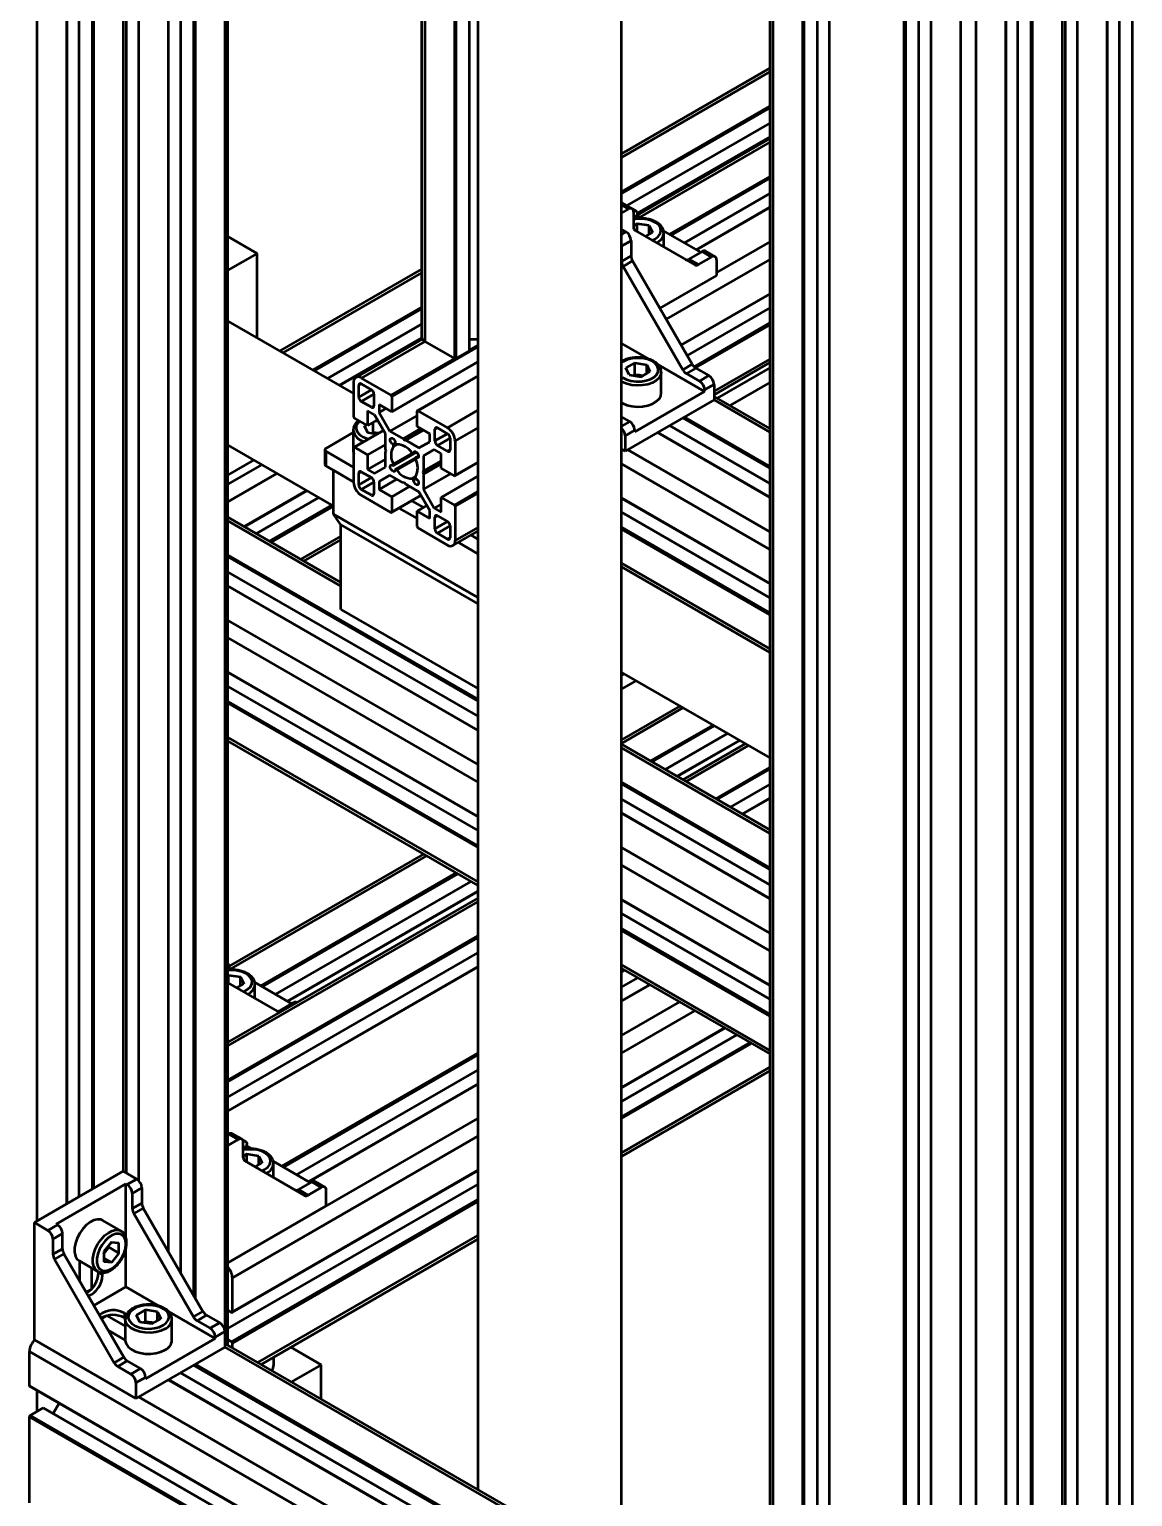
# Model space of a CAD drawing. Header units: millimetres. Extents: x 32504 to 36677, y 41990 to 42879.
# Drawn here: x 33435.9 to 33497.4, y 42383.7 to 42465.5 of the extents above; entities that cross this region are included whole.
import ezdxf

# ---------------------------------------------------------------- set-up
doc = ezdxf.new("R2010")
doc.units = ezdxf.units.MM
doc.layers.add('Net_dam', color=7, linetype='Continuous', lineweight=50)

msp = doc.modelspace()

# ---------------------------------------------------------------- linework, layer by layer
at = {"layer": 'Net_dam'}
for p, q in [((33436.3262, 42693.6538), (33436.3262, 42399.0855)), ((33441.983, 42689.5894), (33441.983, 42401.3508)), ((33441.1345, 42689.3164), (33441.1345, 42401.8613)), ((33441.3103, 42401.7598), (33441.3103, 42689.4179)), ((33443.6377, 42689.433), (33443.6377, 42397.4113)), ((33443.6552, 42397.3809), (33443.6552, 42689.4229)), ((33444.3165, 42689.0411), (33444.3165, 42396.2356)), ((33438.6596, 42687.8877), (33438.6596, 42400.4325)), ((33439.395, 42688.3122), (33439.395, 42400.8571)), ((33439.4799, 42688.3612), (33439.4799, 42400.9061)), ((33445.0519, 42688.6166), (33445.0519, 42394.9619)), ((33445.1367, 42688.5676), (33445.1367, 42394.8149)), ((33437.9808, 42687.4958), (33437.9808, 42400.0407)), ((33437.9984, 42400.0508), (33437.9984, 42687.506)), ((33446.7914, 42687.6124), (33446.7914, 42392.9288)), ((33446.9671, 42392.1647), (33446.9671, 42687.511)), ((33477.1626, 42682.8571), (33477.1626, 42358.0174)), ((33477.3384, 42357.7724), (33477.3384, 42682.7557)), ((33478.993, 42356.8172), (33478.993, 42681.8005)), ((33479.0779, 42356.8172), (33479.0779, 42681.7515)), ((33479.8133, 42357.2418), (33479.8133, 42681.327)), ((33496.6424, 42357.2418), (33496.6424, 42681.327)), ((33497.3778, 42356.8172), (33497.3778, 42681.7515)), ((33480.4745, 42680.9452), (33480.4745, 42355.9763)), ((33480.4921, 42355.9518), (33480.4921, 42680.9351)), ((33495.9636, 42355.9518), (33495.9636, 42680.9351)), ((33495.9812, 42355.9763), (33495.9812, 42680.9452)), ((33494.3089, 42354.9966), (33494.3089, 42679.9799)), ((33493.4604, 42354.5068), (33493.4604, 42679.49)), ((33493.6362, 42354.7517), (33493.6362, 42679.5915)), ((33484.6499, 42353.5516), (33484.6499, 42678.5348)), ((33484.7347, 42353.5516), (33484.7347, 42678.4859)), ((33485.4701, 42353.9761), (33485.4701, 42678.0613)), ((33490.9855, 42353.9761), (33490.9855, 42678.0613)), ((33491.7209, 42353.5516), (33491.7209, 42678.4859)), ((33491.8058, 42353.5516), (33491.8058, 42678.5348)), ((33486.1314, 42677.6796), (33486.1314, 42352.7107)), ((33486.1489, 42352.6862), (33486.1489, 42677.6695)), ((33490.3067, 42352.6862), (33490.3067, 42677.6695)), ((33490.3243, 42352.7107), (33490.3243, 42677.6796)), ((33487.8036, 42351.731), (33487.8036, 42676.7143)), ((33488.6521, 42351.731), (33488.6521, 42676.7143)), ((33460.8933, 42606.3139), (33460.8933, 42384.1253)), ((33468.8933, 42379.507), (33468.8933, 42606.3139)), ((33457.7567, 42507.1565), (33457.7567, 42448.3656)), ((33457.9324, 42506.9116), (33457.9324, 42448.1207)), ((33459.587, 42505.9564), (33459.587, 42447.1655)), ((33459.6719, 42505.9564), (33459.6719, 42447.1655)), ((33460.4073, 42505.7699), (33460.4073, 42447.59)), ((33477.1626, 42463.3523), (33468.8933, 42458.5785)), ((33477.1626, 42463.1494), (33468.8933, 42458.3757)), ((33477.1626, 42461.239), (33468.8933, 42456.4653)), ((33477.1626, 42461.1411), (33468.8933, 42456.3673)), ((33477.1626, 42460.2919), (33469.1871, 42455.6877)), ((33477.1626, 42459.5286), (33469.7727, 42455.2624)), ((33477.1626, 42459.5083), (33469.775, 42455.2435)), ((33477.1626, 42459.4249), (33469.7764, 42455.161)), ((33477.1626, 42459.2221), (33469.925, 42455.0439)), ((33477.1626, 42457.3117), (33471.5797, 42454.0887)), ((33477.1626, 42457.2137), (33471.6645, 42454.0397)), ((33468.8933, 42455.7221), (33469.2885, 42455.4939)), ((33469.4885, 42455.5137), (33468.9582, 42455.8199)), ((33477.1626, 42456.3645), (33472.4, 42453.6151)), ((33477.1626, 42455.6012), (33473.0612, 42453.2334)), ((33468.8933, 42455.2657), (33469.2885, 42455.4939)), ((33469.6936, 42455.3945), (33469.5004, 42455.506)), ((33469.5714, 42455.3306), (33469.5714, 42454.486)), ((33469.5714, 42455.0113), (33469.7764, 42455.1297)), ((33469.7764, 42455.1297), (33469.7764, 42455.2113)), ((33470.0409, 42454.977), (33469.7764, 42455.1297)), ((33477.1626, 42455.5809), (33473.0787, 42453.2233)), ((33448.5884, 42453.0237), (33446.9671, 42453.9597)), ((33468.8933, 42454.3668), (33469.1471, 42454.2203)), ((33469.1471, 42454.2203), (33468.8933, 42454.0738)), ((33469.7733, 42454.6807), (33469.5714, 42454.5641)), ((33469.6542, 42454.3029), (33472.9816, 42452.3814)), ((33470.4447, 42454.5768), (33469.7733, 42454.6807)), ((33469.7733, 42454.2341), (33469.7733, 42454.6807)), ((33470.2378, 42453.9659), (33470.6247, 42454.1892)), ((33470.4447, 42454.5768), (33470.6247, 42454.1892)), ((33470.4447, 42454.0853), (33470.4447, 42454.5768)), ((33473.3119, 42453.0887), (33471.2354, 42454.2874)), ((33471.2532, 42453.3795), (33471.2532, 42454.1624)), ((33469.43, 42453.7304), (33468.8996, 42453.4243)), ((33468.8996, 42453.4243), (33468.8996, 42452.5797)), ((33469.43, 42453.7304), (33469.43, 42452.8858)), ((33470.8725, 42453.6318), (33470.844, 42453.6158)), ((33474.113, 42452.8432), (33473.5827, 42453.1493)), ((33477.1626, 42453.6705), (33474.1959, 42451.9578)), ((33448.5884, 42453.0237), (33446.9671, 42452.0878)), ((33448.5884, 42448.3229), (33448.5884, 42453.0237)), ((33468.8996, 42452.5797), (33469.43, 42452.8858)), ((33469.5128, 42452.6071), (33468.9825, 42452.3009)), ((33469.5128, 42452.6071), (33472.8402, 42446.8438)), ((33477.1626, 42452.6907), (33471.3889, 42449.3576)), ((33473.3827, 42453.1295), (33472.6513, 42452.7073)), ((33472.6513, 42452.7073), (33473.1816, 42452.4012)), ((33473.1816, 42452.4012), (33473.913, 42452.8234)), ((33473.3827, 42453.1295), (33473.913, 42452.8234)), ((33474.1959, 42452.66), (33474.1959, 42451.7945)), ((33457.7567, 42452.1495), (33449.8583, 42447.5899)), ((33457.7567, 42451.9466), (33450.034, 42447.4884)), ((33468.9825, 42452.3009), (33472.3099, 42446.5377)), ((33474.1959, 42451.7945), (33471.0353, 42449.97)), ((33477.1626, 42450.78), (33472.2163, 42447.9245)), ((33472.2251, 42447.9093), (33477.1626, 42450.7597)), ((33457.7567, 42450.0362), (33451.6886, 42446.5332)), ((33457.7567, 42449.9382), (33451.7735, 42446.4842)), ((33477.1626, 42449.996), (33472.5558, 42447.3365)), ((33453.9726, 42445.2147), (33446.977, 42449.2532)), ((33457.7567, 42449.089), (33452.509, 42446.0596)), ((33477.1626, 42449.1469), (33472.9416, 42446.7101)), ((33477.1626, 42449.0489), (33473.0103, 42446.6518)), ((33457.7602, 42448.3278), (33453.1701, 42445.678)), ((33457.7645, 42448.3099), (33453.1877, 42445.6678)), ((33457.7948, 42448.2441), (33454.0969, 42446.1094)), ((33457.9324, 42448.1207), (33454.3969, 42446.0797)), ((33460.8933, 42447.8216), (33456.0939, 42445.051)), ((33457.9324, 42448.1207), (33459.587, 42447.1655)), ((33460.4073, 42447.59), (33459.6719, 42447.1655)), ((33460.8933, 42448.2213), (33460.4073, 42448.2213)), ((33460.8933, 42447.9196), (33460.4073, 42447.639)), ((33468.8933, 42448.0061), (33470.4121, 42447.1293)), ((33459.587, 42447.1655), (33456.0515, 42445.1245)), ((33460.8933, 42446.9724), (33456.0939, 42444.2018)), ((33469.0057, 42447.0025), (33468.8933, 42446.927)), ((33469.6319, 42446.9248), (33469.1403, 42446.641)), ((33469.3203, 42446.2534), (33469.1403, 42446.641)), ((33469.6319, 42446.9248), (33470.3033, 42446.8209)), ((33469.6319, 42446.2716), (33469.6319, 42446.9248)), ((33470.3033, 42446.8209), (33470.4832, 42446.4333)), ((33470.3033, 42446.3295), (33470.3033, 42446.8209)), ((33470.9301, 42446.8303), (33473.5241, 42445.3328)), ((33472.3099, 42446.5377), (33472.8402, 42446.8438)), ((33473.0402, 42446.6327), (33472.5099, 42446.3265)), ((33473.0402, 42446.6327), (33473.7716, 42446.2105)), ((33477.1626, 42447.1382), (33474.0544, 42445.3439)), ((33474.0544, 42445.141), (33477.1626, 42446.9353)), ((33477.1626, 42446.6483), (33474.2311, 42444.956)), ((33453.9726, 42443.9239), (33453.9726, 42445.8347)), ((33454.3969, 42446.0797), (33456.0515, 42445.1245)), ((33460.8933, 42446.2091), (33457.5206, 42444.262)), ((33460.8933, 42446.1888), (33457.5506, 42444.2591)), ((33469.3203, 42446.2534), (33469.9917, 42446.1496)), ((33469.6319, 42446.2716), (33469.5412, 42446.2192)), ((33469.6319, 42446.2716), (33469.9676, 42446.2196)), ((33469.9676, 42446.2196), (33470.0823, 42446.2019)), ((33469.9917, 42446.1496), (33470.4832, 42446.4333)), ((33471.1118, 42445.2307), (33471.1118, 42446.4065)), ((33472.5099, 42446.3265), (33473.2413, 42445.9043)), ((33473.7716, 42446.2105), (33473.2413, 42445.9043)), ((33477.1626, 42445.8318), (33474.9383, 42444.5477)), ((33454.3969, 42445.753), (33454.2554, 42445.6714)), ((33454.2554, 42445.0181), (33454.2554, 42445.6714)), ((33454.9627, 42445.4264), (33454.2554, 42445.0181)), ((33454.3969, 42445.753), (33454.9626, 42445.4265)), ((33455.104, 42445.1814), (33454.3969, 42444.7732)), ((33455.104, 42445.1815), (33455.104, 42444.5283)), ((33456.0939, 42445.051), (33456.0939, 42444.2018)), ((33469.635, 42443.0876), (33473.5241, 42445.3328)), ((33474.0544, 42445.7206), (33473.5241, 42445.4144)), ((33473.5241, 42445.3328), (33473.5241, 42445.4144)), ((33474.0544, 42445.7206), (33474.0544, 42444.855)), ((33477.1626, 42443.2636), (33474.0544, 42445.0579)), ((33454.9626, 42444.4466), (33454.3969, 42444.7732)), ((33455.1368, 42444.0194), (33454.7504, 42444.2425)), ((33454.7504, 42444.2425), (33454.7504, 42443.4259)), ((33455.104, 42444.5283), (33454.9626, 42444.4466)), ((33456.0939, 42444.2018), (33455.3868, 42444.61)), ((33455.3868, 42444.61), (33455.3868, 42444.1638)), ((33455.7733, 42444.3869), (33455.3868, 42444.1638)), ((33455.3868, 42444.1638), (33455.9904, 42443.1184)), ((33457.5081, 42443.3854), (33457.5081, 42444.2346)), ((33457.5506, 42444.2591), (33459.2052, 42443.3039)), ((33460.8933, 42444.2784), (33459.2052, 42443.3039)), ((33474.0544, 42444.855), (33469.1047, 42441.9976)), ((33474.0544, 42444.855), (33477.1626, 42443.0607)), ((33454.7504, 42443.4259), (33454.015, 42443.8505)), ((33454.6787, 42443.4673), (33454.5739, 42443.4069)), ((33454.7539, 42443.0193), (33454.5739, 42443.4069)), ((33455.2972, 42443.7416), (33454.7504, 42443.4259)), ((33455.0655, 42443.0374), (33455.0655, 42443.6078)), ((33455.7404, 42442.974), (33455.1368, 42444.0194)), ((33455.3522, 42443.6463), (33455.1786, 42443.6731)), ((33457.5081, 42443.9946), (33455.9904, 42443.1184)), ((33458.2152, 42442.9772), (33457.5081, 42443.3854)), ((33469.3522, 42443.6592), (33468.8933, 42443.9241)), ((33469.3522, 42443.6592), (33468.8933, 42443.3943)), ((33471.5794, 42443.4263), (33477.1626, 42440.2031)), ((33472.3149, 42443.8509), (33477.1626, 42441.0523)), ((33472.3998, 42443.8998), (33477.1626, 42441.1503)), ((33453.9454, 42443.0422), (33452.417, 42442.1598)), ((33453.9454, 42443.1724), (33453.9454, 42441.9966)), ((33455.6279, 42443.1688), (33453.985, 42442.2204)), ((33455.6367, 42443.1536), (33454.015, 42442.2174)), ((33455.239, 42442.9442), (33454.7539, 42443.0193)), ((33455.0655, 42443.0374), (33454.9748, 42442.9851)), ((33455.3296, 42442.9966), (33455.0655, 42443.0374)), ((33455.7404, 42442.1228), (33455.7404, 42442.974)), ((33455.9904, 42443.1184), (33456.7275, 42442.6928)), ((33457.7177, 42443.2644), (33456.7275, 42442.6928)), ((33456.7275, 42442.6928), (33456.801, 42442.6014)), ((33457.8336, 42443.1975), (33456.801, 42442.6014)), ((33456.801, 42442.6014), (33456.8745, 42442.608)), ((33457.8646, 42443.1796), (33456.8745, 42442.608)), ((33456.8745, 42442.608), (33457.6117, 42442.1824)), ((33457.6117, 42442.1824), (33458.2152, 42442.531)), ((33458.2152, 42442.531), (33458.2152, 42442.9772)), ((33458.6395, 42443.3038), (33458.4981, 42443.2221)), ((33458.4981, 42442.5689), (33458.4981, 42443.2221)), ((33459.2053, 42442.9772), (33458.4981, 42442.5689)), ((33458.6395, 42443.3038), (33459.2052, 42442.9773)), ((33459.3466, 42442.7322), (33458.6395, 42442.324)), ((33459.3466, 42442.7323), (33459.3466, 42442.0791)), ((33460.8933, 42443.2986), (33459.6295, 42442.569)), ((33459.6295, 42442.569), (33459.6295, 42440.6583)), ((33469.635, 42443.1693), (33469.1047, 42442.8631)), ((33469.1047, 42442.8631), (33469.1047, 42441.9976)), ((33469.635, 42443.1693), (33469.635, 42443.0876)), ((33470.9007, 42443.0345), (33477.1626, 42439.4195)), ((33477.1626, 42439.4398), (33470.9183, 42443.0446)), ((33446.9671, 42442.3309), (33452.8412, 42438.9398)), ((33452.3584, 42442.0782), (33452.3584, 42441.2617)), ((33452.417, 42441.9966), (33453.9726, 42441.0985)), ((33452.417, 42441.9966), (33452.417, 42441.18)), ((33453.9726, 42440.2822), (33453.9726, 42442.1929)), ((33454.015, 42442.2174), (33454.7504, 42441.7929)), ((33455.7404, 42442.3643), (33454.7504, 42441.7929)), ((33454.7504, 42441.7929), (33454.7504, 42440.9763)), ((33455.7828, 42442.0134), (33455.7404, 42442.1228)), ((33455.7404, 42441.953), (33455.7828, 42442.0134)), ((33455.7404, 42441.1018), (33455.7404, 42441.953)), ((33456.2924, 42442.4713), (33456.1497, 42442.3889)), ((33456.1854, 42441.2118), (33457.4688, 42441.9527)), ((33457.2257, 42441.8838), (33456.1919, 42441.287)), ((33456.3763, 42442.374), (33456.1921, 42442.2677)), ((33457.2939, 42441.8519), (33457.4686, 42441.9528)), ((33457.4494, 42441.9652), (33457.3096, 42441.8845)), ((33457.5914, 42441.7402), (33457.4166, 42441.6394)), ((33457.5924, 42441.7176), (33457.4525, 42441.6368)), ((33458.4652, 42442.098), (33457.8617, 42441.7494)), ((33458.4653, 42442.0979), (33457.8617, 42441.7494)), ((33457.8617, 42441.7494), (33457.8617, 42440.8982)), ((33458.8516, 42441.8749), (33458.4652, 42442.098)), ((33459.2052, 42441.9974), (33458.6395, 42442.324)), ((33458.8516, 42441.0583), (33458.8516, 42441.8749)), ((33459.3466, 42442.079), (33459.2052, 42441.9974)), ((33469.1047, 42441.9976), (33468.8933, 42442.1196)), ((33469.2461, 42442.0793), (33477.1626, 42437.5091)), ((33446.9671, 42440.6562), (33448.4176, 42441.4935)), ((33448.8418, 42441.2486), (33446.9671, 42440.1664)), ((33452.417, 42441.18), (33453.9726, 42440.282)), ((33452.8412, 42438.4855), (33452.8412, 42440.9351)), ((33452.8412, 42440.9351), (33453.9726, 42440.282)), ((33455.7404, 42441.5478), (33454.7504, 42440.9763)), ((33454.7504, 42440.9763), (33455.1368, 42440.7532)), ((33455.1368, 42440.7532), (33455.7404, 42441.1018)), ((33457.4141, 42441.6377), (33456.3082, 42440.9993)), ((33457.4101, 42441.5644), (33456.3763, 42440.9676)), ((33458.8516, 42441.4338), (33457.8193, 42440.8378)), ((33457.8617, 42440.8982), (33457.8193, 42440.8378)), ((33458.8516, 42441.4696), (33457.8617, 42440.8982)), ((33458.8516, 42441.2999), (33457.8617, 42440.7284)), ((33459.587, 42440.6338), (33458.8516, 42441.0583)), ((33459.617, 42440.6308), (33460.8933, 42441.3676)), ((33460.8933, 42441.3879), (33459.6295, 42440.6583)), ((33468.8933, 42441.3032), (33477.1626, 42436.5294)), ((33449.6904, 42440.7587), (33446.9671, 42439.1866)), ((33454.3969, 42440.8538), (33454.2554, 42440.7721)), ((33454.2554, 42440.1189), (33454.2554, 42440.7721)), ((33454.9627, 42440.5272), (33454.2554, 42440.1189)), ((33454.3969, 42440.8538), (33454.9626, 42440.5272)), ((33455.104, 42440.2822), (33454.3969, 42439.8739)), ((33455.104, 42440.2823), (33455.104, 42439.6291)), ((33455.9904, 42440.6688), (33455.3868, 42440.3202)), ((33455.9905, 42440.6687), (33455.3868, 42440.3202)), ((33456.3769, 42440.4456), (33455.3868, 42439.874)), ((33455.3868, 42440.3202), (33455.3868, 42439.874)), ((33456.7275, 42440.2432), (33455.9904, 42440.6688)), ((33456.801, 42440.2498), (33456.7275, 42440.2432)), ((33456.8745, 42440.1584), (33456.801, 42440.2498)), ((33457.6117, 42439.7328), (33456.8745, 42440.1584)), ((33457.4099, 42440.5835), (33457.2258, 42440.4772)), ((33457.4524, 42440.4623), (33457.3096, 42440.3799)), ((33457.8193, 42440.8378), (33457.8617, 42440.7284)), ((33459.3797, 42440.7535), (33457.8617, 42439.8772)), ((33457.8617, 42440.7284), (33457.8617, 42439.8772)), ((33460.8933, 42440.6039), (33458.8516, 42439.4253)), ((33451.3453, 42439.8034), (33447.8735, 42437.7991)), ((33447.8911, 42437.789), (33451.3629, 42439.7932)), ((33452.0244, 42439.4114), (33448.5526, 42437.4071)), ((33454.9626, 42439.5474), (33454.3969, 42439.8739)), ((33456.0515, 42438.5921), (33454.3969, 42439.5473)), ((33455.104, 42439.629), (33454.9626, 42439.5474)), ((33455.3868, 42439.874), (33456.0939, 42439.4658)), ((33456.0815, 42438.5892), (33457.7244, 42439.5376)), ((33457.084, 42440.0374), (33456.0939, 42439.4658)), ((33457.7156, 42439.5528), (33456.0939, 42438.6166)), ((33456.0939, 42439.4658), (33456.0939, 42438.6166)), ((33457.2004, 42439.2351), (33457.8616, 42438.8535)), ((33458.2152, 42438.6874), (33457.6117, 42439.7328)), ((33457.8617, 42439.8772), (33458.4652, 42438.8318)), ((33458.8516, 42438.6087), (33458.8516, 42439.4253)), ((33458.8516, 42439.4253), (33459.587, 42439.0007)), ((33460.8933, 42439.7548), (33459.587, 42439.0007)), ((33460.8933, 42439.6569), (33459.6295, 42438.9273)), ((33468.8933, 42439.3925), (33477.1626, 42434.6187)), ((33468.8933, 42439.3722), (33477.1626, 42434.5984)), ((33452.7598, 42438.9868), (33449.288, 42436.9826)), ((33452.8412, 42438.9359), (33449.3728, 42436.9336)), ((33452.8412, 42438.4855), (33460.8933, 42433.8371)), ((33453.2655, 42437.8949), (33452.8412, 42438.4855)), ((33456.4932, 42438.8268), (33457.5081, 42438.2409)), ((33458.0549, 42438.9651), (33457.5081, 42438.6494)), ((33457.5081, 42437.8002), (33457.5081, 42438.6494)), ((33457.5081, 42438.6494), (33458.2152, 42438.2412)), ((33458.2152, 42438.2412), (33458.2152, 42438.6874)), ((33458.8516, 42439.0548), (33458.4652, 42438.8318)), ((33458.4652, 42438.8318), (33458.8516, 42438.6087)), ((33459.6295, 42438.9273), (33459.6295, 42437.0165)), ((33468.8933, 42438.6084), (33477.1626, 42433.8346)), ((33453.2655, 42434.6864), (33446.9671, 42438.3224)), ((33446.9671, 42438.1195), (33453.2655, 42434.4836)), ((33453.2655, 42437.8949), (33460.8933, 42433.4915)), ((33453.2655, 42433.1779), (33453.2655, 42437.8949)), ((33459.2052, 42436.7715), (33457.5506, 42437.7267)), ((33458.6395, 42438.4046), (33458.4981, 42438.3229)), ((33458.4981, 42437.6697), (33458.4981, 42438.3229)), ((33459.2053, 42438.0779), (33458.4981, 42437.6697)), ((33458.6395, 42438.4046), (33459.2052, 42438.078)), ((33459.3466, 42437.8329), (33458.6395, 42437.4247)), ((33459.3466, 42437.8331), (33459.3466, 42437.1798)), ((33460.8933, 42437.7462), (33459.6295, 42437.0165)), ((33468.8933, 42437.7594), (33477.1626, 42432.9856)), ((33468.8933, 42437.6614), (33477.1626, 42432.8876)), ((33453.2655, 42437.2701), (33451.0277, 42435.9783)), ((33451.2035, 42435.8768), (33453.2655, 42437.0671)), ((33459.2052, 42437.0982), (33458.6395, 42437.4247)), ((33459.3466, 42437.1798), (33459.2052, 42437.0982)), ((33459.5052, 42436.7418), (33460.8933, 42437.5432)), ((33459.8051, 42436.915), (33460.8933, 42436.2867)), ((33460.5123, 42437.3232), (33460.8933, 42437.1033)), ((33446.9671, 42436.2091), (33460.8933, 42428.1697)), ((33446.9671, 42436.1112), (33460.8933, 42428.0717)), ((33446.9671, 42435.262), (33460.8933, 42427.2225)), ((33451.2754, 42435.8353), (33451.2754, 42435.9183)), ((33468.8933, 42435.7507), (33477.1626, 42430.9769)), ((33468.8933, 42435.5477), (33477.1626, 42430.7739)), ((33460.8933, 42426.4592), (33446.9671, 42434.4986)), ((33446.9671, 42434.4784), (33460.8933, 42426.4389)), ((33453.2655, 42433.1779), (33460.8933, 42428.7745)), ((33446.9671, 42432.568), (33460.8933, 42424.5285)), ((33446.9671, 42431.5882), (33460.8933, 42423.5488)), ((33446.9671, 42429.6775), (33460.8933, 42421.6381)), ((33446.9671, 42429.6572), (33460.8933, 42421.6178)), ((33468.8933, 42429.6732), (33477.1626, 42424.8994)), ((33469.0393, 42429.5889), (33468.8933, 42429.4841)), ((33446.9671, 42428.8935), (33460.8933, 42420.854)), ((33468.8933, 42428.7286), (33469.7114, 42429.2009)), ((33446.9671, 42428.0444), (33460.8933, 42420.005)), ((33446.9671, 42427.9464), (33460.8933, 42419.907)), ((33472.1467, 42427.795), (33468.8933, 42425.9169)), ((33472.3224, 42427.6936), (33468.8933, 42425.714)), ((33473.977, 42426.7384), (33470.5052, 42424.7342)), ((33474.0619, 42426.6894), (33470.5901, 42424.6852)), ((33474.7974, 42426.2648), (33471.3256, 42424.2606)), ((33446.9671, 42426.0357), (33460.8933, 42417.9963)), ((33446.9671, 42425.8328), (33460.8933, 42417.7933)), ((33446.9703, 42425.8309), (33446.9671, 42425.829)), ((33477.1626, 42420.8909), (33468.8933, 42425.6647)), ((33468.8933, 42425.4618), (33477.1626, 42420.688)), ((33475.4585, 42425.8831), (33471.9867, 42423.8789)), ((33475.4761, 42425.873), (33472.0043, 42423.8688)), ((33475.7891, 42425.6923), (33472.3173, 42423.6881)), ((33472.493, 42423.5866), (33475.9648, 42425.5909)), ((33474.1476, 42422.6314), (33477.1626, 42424.372)), ((33474.2325, 42422.5825), (33477.1626, 42424.274)), ((33468.8933, 42423.5514), (33477.1626, 42418.7776)), ((33468.8933, 42423.4534), (33477.1626, 42418.6797)), ((33474.968, 42422.1579), (33477.1626, 42423.4248)), ((33468.8933, 42422.6042), (33477.1626, 42417.8304)), ((33477.1626, 42422.6615), (33475.6291, 42421.7762)), ((33475.6467, 42421.7661), (33477.1626, 42422.6412)), ((33477.1626, 42417.0671), (33468.8933, 42421.8409)), ((33468.8933, 42421.8206), (33477.1626, 42417.0468)), ((33468.8933, 42419.9102), (33477.1626, 42415.1364)), ((33457.8573, 42419.546), (33446.9974, 42413.2767)), ((33458.033, 42419.4445), (33447.146, 42413.1596)), ((33468.8933, 42418.9305), (33477.1626, 42414.1567)), ((33459.6877, 42418.4893), (33448.8007, 42412.2044)), ((33459.7725, 42418.4403), (33448.8855, 42412.1554)), ((33460.508, 42418.0157), (33449.621, 42411.7308)), ((33460.8933, 42417.4748), (33450.2822, 42411.3491)), ((33460.8933, 42417.4545), (33450.2997, 42411.339)), ((33460.8933, 42417.0932), (33446.9671, 42409.0537)), ((33446.9671, 42408.8509), (33460.8933, 42416.8903)), ((33468.8933, 42417.0198), (33477.1626, 42412.246)), ((33468.8933, 42416.9995), (33477.1626, 42412.2257)), ((33468.8933, 42416.2357), (33477.1626, 42411.4619)), ((33446.9671, 42406.9405), (33460.8933, 42414.9799)), ((33446.9671, 42406.8425), (33460.8933, 42414.8819)), ((33468.8933, 42415.3867), (33477.1626, 42410.6129)), ((33468.8933, 42415.2887), (33477.1626, 42410.5149)), ((33446.9671, 42405.9933), (33460.8933, 42414.0327)), ((33460.8933, 42413.2694), (33446.9671, 42405.23)), ((33446.9671, 42405.2097), (33460.8933, 42413.2491)), ((33446.9671, 42413.2279), (33446.9974, 42413.2454)), ((33446.9974, 42413.2454), (33446.9974, 42413.327)), ((33447.2672, 42413.0896), (33446.9974, 42413.2454)), ((33468.8933, 42413.378), (33477.1626, 42408.6042)), ((33468.8933, 42413.175), (33477.1626, 42408.4012)), ((33468.8933, 42413.0669), (33468.9869, 42413.121)), ((33468.8933, 42412.969), (33469.0718, 42413.072)), ((33446.9943, 42412.7964), (33446.9671, 42412.7807)), ((33446.9671, 42412.3655), (33449.835, 42410.7094)), ((33446.9943, 42412.7964), (33447.6658, 42412.6925)), ((33446.9943, 42412.3498), (33446.9943, 42412.7964)), ((33447.4588, 42412.0816), (33447.8457, 42412.3049)), ((33447.6658, 42412.6925), (33447.8457, 42412.3049)), ((33447.6658, 42412.2011), (33447.6658, 42412.6925)), ((33450.5329, 42411.2044), (33448.4543, 42412.4044)), ((33448.4742, 42411.4952), (33448.4742, 42412.2781)), ((33468.8933, 42412.1198), (33469.8073, 42412.6474)), ((33470.4684, 42412.2657), (33468.8933, 42411.3564)), ((33468.8933, 42411.3361), (33470.486, 42412.2556)), ((33450.6037, 42411.2452), (33449.8723, 42410.823)), ((33449.8723, 42410.823), (33449.9521, 42410.777)), ((33450.6037, 42411.2452), (33450.6835, 42411.1992)), ((33468.8933, 42409.4258), (33472.1406, 42411.3004)), ((33468.8933, 42408.446), (33472.9892, 42410.8105)), ((33468.8933, 42406.5353), (33474.6441, 42409.8552)), ((33468.8933, 42406.515), (33474.6617, 42409.845)), ((33468.8933, 42405.7513), (33475.3232, 42409.4631)), ((33468.8933, 42404.9022), (33476.0586, 42409.0386)), ((33468.8933, 42404.8042), (33476.1434, 42408.9896)), ((33449.9735, 42402.1447), (33460.8933, 42408.4486)), ((33450.0583, 42402.0958), (33460.8933, 42408.3507)), ((33450.7938, 42401.6712), (33460.8933, 42407.5015)), ((33468.8933, 42402.8935), (33477.1626, 42407.6673)), ((33468.8933, 42402.6905), (33477.1626, 42407.4643)), ((33460.8933, 42406.7381), (33451.455, 42401.2895)), ((33451.4725, 42401.2793), (33460.8933, 42406.7178)), ((33446.9671, 42396.768), (33460.8933, 42404.8075)), ((33446.9671, 42403.9127), (33447.0106, 42403.9378)), ((33447.5409, 42403.6316), (33446.9671, 42403.3004)), ((33447.5409, 42403.6316), (33447.0106, 42403.9378)), ((33447.7409, 42403.6514), (33447.2106, 42403.9576)), ((33447.2156, 42395.9317), (33460.8933, 42403.8277)), ((33447.9459, 42403.5322), (33447.7528, 42403.6437)), ((33447.8237, 42402.6237), (33447.8237, 42403.4683)), ((33448.0288, 42403.2674), (33447.8237, 42403.149)), ((33448.0288, 42403.2674), (33448.0288, 42403.349)), ((33448.2933, 42403.1147), (33448.0288, 42403.2674)), ((33448.0257, 42402.8184), (33447.8237, 42402.7018)), ((33451.234, 42400.5191), (33447.9066, 42402.4406)), ((33448.6971, 42402.7145), (33448.0257, 42402.8184)), ((33448.0257, 42402.3718), (33448.0257, 42402.8184)), ((33448.6971, 42402.7145), (33448.877, 42402.3269)), ((33448.6971, 42402.223), (33448.6971, 42402.7145)), ((33441.1345, 42401.8613), (33436.1848, 42399.0038)), ((33441.1345, 42401.8613), (33441.8841, 42401.4286)), ((33447.2032, 42393.9936), (33460.8933, 42401.8967)), ((33447.2156, 42394.021), (33460.8933, 42401.917)), ((33448.4902, 42402.1036), (33448.877, 42402.3269)), ((33449.1248, 42401.7694), (33449.0964, 42401.7535)), ((33451.5643, 42401.2264), (33449.4878, 42402.4251)), ((33449.5056, 42401.5172), (33449.5056, 42402.3001)), ((33441.283, 42401.1632), (33437.3939, 42398.9181)), ((33441.283, 42398.1413), (33441.283, 42401.1632)), ((33441.283, 42401.1632), (33441.3537, 42401.1224)), ((33441.8841, 42401.4286), (33441.3537, 42401.1224)), ((33442.1669, 42400.9387), (33441.6366, 42400.6325)), ((33442.1669, 42400.9387), (33442.1669, 42400.0941)), ((33446.9671, 42393.0935), (33460.8933, 42401.133)), ((33451.6351, 42401.2672), (33450.9037, 42400.845)), ((33450.9037, 42400.845), (33451.434, 42400.5389)), ((33452.1654, 42400.9611), (33451.434, 42400.5389)), ((33452.1654, 42400.9611), (33451.6351, 42401.2672)), ((33452.3654, 42400.9809), (33451.835, 42401.287)), ((33452.4482, 42399.9322), (33452.4482, 42400.7977)), ((33441.6366, 42400.6325), (33441.6366, 42399.788)), ((33441.6366, 42399.788), (33442.1669, 42400.0941)), ((33447.1732, 42392.3634), (33460.8933, 42400.2839)), ((33447.2156, 42392.29), (33460.8933, 42400.1859)), ((33442.2497, 42399.8153), (33441.7194, 42399.5092)), ((33441.7194, 42399.5092), (33445.0468, 42393.7459)), ((33442.2497, 42399.8153), (33445.5772, 42394.0521)), ((33446.9671, 42396.768), (33452.4482, 42399.9322)), ((33436.1848, 42392.4715), (33436.1848, 42399.0038)), ((33436.1848, 42399.0038), (33436.9343, 42398.5711)), ((33437.4646, 42398.8773), (33436.9343, 42398.5711)), ((33437.7475, 42398.3874), (33437.2171, 42398.0812)), ((33437.3939, 42398.9181), (33437.4646, 42398.8773)), ((33437.7475, 42397.5428), (33437.7475, 42398.3874)), ((33441.0066, 42398.5374), (33439.9884, 42399.1252)), ((33437.2171, 42398.0812), (33437.2171, 42397.2367)), ((33437.2171, 42397.2367), (33437.7475, 42397.5428)), ((33440.4698, 42397.9138), (33440.0442, 42397.3843)), ((33440.3298, 42397.6347), (33440.117, 42397.3699)), ((33440.3298, 42397.6347), (33440.3298, 42397.7396)), ((33440.3298, 42397.6347), (33440.8955, 42397.3081)), ((33440.4698, 42397.9138), (33440.8955, 42397.8757)), ((33440.8955, 42397.3081), (33440.8955, 42397.8757)), ((33441.283, 42395.4148), (33441.283, 42397.5584)), ((33448.6378, 42391.2003), (33460.8933, 42398.2752)), ((33448.8136, 42391.0988), (33460.8933, 42398.0722)), ((33437.8303, 42397.2641), (33437.3, 42396.9579)), ((33437.3, 42396.9579), (33440.6274, 42391.1946)), ((33441.1577, 42391.5008), (33437.8303, 42397.2641)), ((33438.6885, 42396.8735), (33439.7068, 42396.2856)), ((33438.695, 42396.8697), (33438.695, 42395.7664)), ((33440.0442, 42397.3843), (33440.0442, 42396.8167)), ((33440.117, 42397.3699), (33440.0442, 42397.2793)), ((33440.0442, 42397.0243), (33440.4698, 42396.7786)), ((33440.4698, 42396.7786), (33440.0442, 42396.8167)), ((33440.8955, 42397.3081), (33440.4698, 42396.7786)), ((33439.3668, 42396.4819), (33439.3668, 42395.3081)), ((33439.7557, 42396.2151), (33439.7557, 42396.2664)), ((33439.9819, 42396.0845), (33439.7557, 42396.2151)), ((33439.9819, 42396.0845), (33439.9819, 42396.2125)), ((33447.2156, 42394.021), (33447.2156, 42395.9317)), ((33439.1071, 42395.1384), (33439.0328, 42395.1813)), ((33439.3223, 42395.2626), (33439.07, 42395.1169)), ((33439.4942, 42394.3821), (33441.283, 42395.4148)), ((33441.283, 42395.4148), (33443.1435, 42394.3408)), ((33439.9185, 42393.6472), (33440.1714, 42393.7932)), ((33439.9557, 42393.5829), (33439.9557, 42393.6687)), ((33440.2323, 42393.8087), (33441.2487, 42393.222)), ((33441.2123, 42393.9534), (33441.3224, 42393.8898)), ((33441.2123, 42393.9534), (33441.2123, 42393.6921)), ((33441.2575, 42393.666), (33441.2123, 42393.6921)), ((33441.2487, 42393.6148), (33441.2487, 42392.439)), ((33442.3688, 42394.1331), (33441.8773, 42393.8493)), ((33442.0572, 42393.4617), (33441.8773, 42393.8493)), ((33442.7286, 42393.3578), (33442.0572, 42393.4617)), ((33442.3688, 42393.4798), (33442.2782, 42393.4275)), ((33443.0403, 42394.0292), (33442.3688, 42394.1331)), ((33442.3688, 42393.4798), (33442.3688, 42394.1331)), ((33442.7045, 42393.4279), (33442.3688, 42393.4798)), ((33442.7286, 42393.3578), (33443.2202, 42393.6416)), ((33443.0403, 42394.0292), (33443.2202, 42393.6416)), ((33443.0403, 42393.5377), (33443.0403, 42394.0292)), ((33443.6528, 42394.0467), (33446.261, 42392.541)), ((33443.8487, 42392.439), (33443.8487, 42393.6148)), ((33445.0468, 42393.7459), (33445.5772, 42394.0521)), ((33445.7772, 42393.8409), (33445.2468, 42393.5348)), ((33445.2468, 42393.5348), (33445.9782, 42393.1126)), ((33445.7772, 42393.8409), (33446.5085, 42393.4187)), ((33446.9671, 42394.1155), (33447.1732, 42393.9965)), ((33441.2487, 42392.4465), (33440.2933, 42392.9981)), ((33442.8193, 42393.4101), (33442.7045, 42393.4279)), ((33446.5085, 42393.4187), (33445.9782, 42393.1126)), ((33446.7914, 42392.9288), (33446.261, 42392.6227)), ((33446.261, 42392.541), (33446.261, 42392.6227)), ((33446.7914, 42392.9288), (33446.7914, 42392.0633)), ((33435.9019, 42391.8183), (33476.9141, 42368.1425)), ((33435.9019, 42389.9076), (33435.9019, 42391.8183)), ((33441.8416, 42389.2059), (33436.1848, 42392.4715)), ((33446.7914, 42392.0633), (33441.8416, 42389.2059)), ((33442.372, 42390.2959), (33446.261, 42392.541)), ((33475.9595, 42375.4278), (33446.7914, 42392.2662)), ((33446.7914, 42392.0633), (33475.8109, 42375.3107)), ((33447.1732, 42392.3634), (33446.9671, 42392.4824)), ((33447.2156, 42392.0213), (33447.2156, 42392.29)), ((33452.1654, 42391.0819), (33450.4749, 42392.0578)), ((33440.6274, 42391.1946), (33441.1577, 42391.5008)), ((33441.3577, 42391.2897), (33440.8274, 42390.9835)), ((33440.8274, 42390.9835), (33441.5588, 42390.5613)), ((33442.0891, 42390.8675), (33441.3577, 42391.2897)), ((33445.0519, 42391.0591), (33474.0714, 42374.3065)), ((33445.1367, 42391.1081), (33474.1563, 42374.3555)), ((33449.5227, 42391.0819), (33449.5227, 42391.5082)), ((33452.1654, 42391.0819), (33450.5041, 42390.1229)), ((33452.1654, 42389.1638), (33452.1654, 42391.0819)), ((33442.0891, 42390.8675), (33441.5588, 42390.5613)), ((33442.372, 42390.3776), (33441.8416, 42390.0714)), ((33442.372, 42390.3776), (33442.372, 42390.2959)), ((33443.6377, 42390.2427), (33472.6572, 42373.4901)), ((33472.6748, 42373.5002), (33443.6552, 42390.2529)), ((33444.3164, 42390.6345), (33473.3359, 42373.8819)), ((33435.9019, 42389.9076), (33476.9566, 42366.2073)), ((33435.9144, 42389.8801), (33477.1626, 42366.068)), ((33436.3262, 42389.6424), (33436.3262, 42388.4704)), ((33441.8416, 42390.0714), (33441.8416, 42389.2059)), ((33435.9444, 42388.25), (33436.6797, 42388.6745)), ((33436.6797, 42388.6745), (33477.3384, 42365.2028)), ((33437.2265, 42388.3589), (33437.5573, 42388.9317)), ((33441.983, 42389.2875), (33471.5401, 42372.2246)), ((33435.9019, 42383.3753), (33435.9019, 42388.1765)), ((33435.9019, 42388.1765), (33451.5619, 42379.1362)), ((33435.9019, 42388.1765), (33476.9141, 42364.5007)), ((33435.9444, 42388.25), (33451.7256, 42379.1397)), ((33435.9444, 42388.25), (33476.9565, 42364.5742))]:
    msp.add_line(p, q, dxfattribs=at)
at = {"layer": 'Net_dam', "flags": 128}
for points in [[(33468.9582, 42455.8199), (33468.9153, 42455.8357), (33468.8933, 42455.8384)], [(33469.563, 42455.4047), (33469.6018, 42455.4123), (33469.6507, 42455.4103), (33469.6936, 42455.3945), (33469.7288, 42455.3653), (33469.7549, 42455.3239), (33469.771, 42455.2719), (33469.7764, 42455.2113)], [(33470.6057, 42453.7534), (33470.7593, 42453.8277), (33470.9345, 42453.9581), (33471.0479, 42454.1095), (33471.0927, 42454.2724), (33471.0658, 42454.4366), (33470.969, 42454.5918), (33470.8083, 42454.7283), (33470.594, 42454.8374), (33470.3394, 42454.9123), (33470.0605, 42454.9482), (33469.7749, 42454.9431), (33469.5714, 42454.9132)], [(33468.8933, 42453.4966), (33468.8942, 42453.4911), (33468.8996, 42453.4243)], [(33468.8933, 42446.1474), (33468.9567, 42446.102), (33469.171, 42445.9929), (33469.4256, 42445.918), (33469.7045, 42445.882), (33469.9901, 42445.8872), (33470.2645, 42445.9332), (33470.5105, 42446.0172), (33470.7126, 42446.1338), (33470.858, 42446.2758), (33470.9378, 42446.4342), (33470.9467, 42446.5991), (33470.8844, 42446.7601), (33470.7547, 42446.9071), (33470.5657, 42447.0308), (33470.3293, 42447.1236), (33470.0605, 42447.1794), (33469.776, 42447.195), (33469.4937, 42447.1692), (33469.2315, 42447.1036), (33469.0057, 42447.0025), (33469.0057, 42447.0025)], [(33471.1118, 42446.4024), (33471.0849, 42446.2548), (33470.99, 42446.0894), (33470.8315, 42445.9411), (33470.6181, 42445.8179), (33470.3612, 42445.7264), (33470.0747, 42445.6716), (33469.774, 42445.6564), (33469.4753, 42445.6816), (33469.1948, 42445.746), (33468.9476, 42445.8459), (33468.8933, 42445.8754)], [(33470.0737, 42446.1969), (33470.0422, 42446.205), (33469.9676, 42446.2196)], [(33468.8933, 42444.6996), (33468.9476, 42444.6701), (33469.1948, 42444.5702), (33469.4753, 42444.5058), (33469.774, 42444.4806), (33470.0747, 42444.4958), (33470.3612, 42444.5506), (33470.6181, 42444.642), (33470.8315, 42444.7652), (33470.99, 42444.9136), (33471.0849, 42445.079), (33471.1118, 42445.2307)], [(33454.3107, 42443.6798), (33454.1992, 42443.5644), (33454.1194, 42443.406), (33454.1105, 42443.2411), (33454.1728, 42443.0801), (33454.3025, 42442.9331), (33454.4915, 42442.8094), (33454.7278, 42442.7166), (33454.8078, 42442.6953)], [(33456.1497, 42442.3889), (33456.0913, 42442.4379), (33456.0436, 42442.5073), (33456.0152, 42442.5845), (33456.0111, 42442.6559), (33456.0321, 42442.7085), (33456.0745, 42442.7329), (33456.1305, 42442.7249), (33456.1903, 42442.6857), (33456.243, 42442.6225), (33456.2792, 42442.5465), (33456.2924, 42442.4714)], [(33453.9454, 42441.9966), (33453.9459, 42441.9747), (33453.9726, 42441.8438)], [(33457.2258, 42441.8836), (33457.2386, 42441.8689), (33457.2526, 42441.8577), (33457.2668, 42441.8507), (33457.2802, 42441.8484), (33457.292, 42441.8509), (33457.3012, 42441.8582), (33457.3072, 42441.8697), (33457.3096, 42441.8845)], [(33457.3096, 42441.8845), (33457.323, 42441.9442), (33457.3592, 42441.9782), (33457.412, 42441.9805), (33457.4717, 42441.9506), (33457.5277, 42441.8939), (33457.57, 42441.8206), (33457.591, 42441.7438), (33457.5869, 42441.6772), (33457.5585, 42441.6328), (33457.5108, 42441.6184), (33457.4525, 42441.6368)], [(33456.2924, 42440.967), (33456.2792, 42440.9072), (33456.243, 42440.8731), (33456.1903, 42440.8707), (33456.1305, 42440.9005), (33456.0744, 42440.9572), (33456.0321, 42441.0305), (33456.0111, 42441.1074), (33456.0152, 42441.174), (33456.0436, 42441.2185), (33456.0913, 42441.2328), (33456.1497, 42441.2143)], [(33456.1497, 42441.2143), (33456.1637, 42441.2091), (33456.1766, 42441.2087), (33456.1874, 42441.2131), (33456.1955, 42441.2221), (33456.2001, 42441.235), (33456.2011, 42441.2508), (33456.1983, 42441.2686), (33456.1919, 42441.287)], [(33456.3763, 42440.9676), (33456.3635, 42440.9822), (33456.3496, 42440.9935), (33456.3354, 42441.0005), (33456.3219, 42441.0028), (33456.3102, 42441.0003), (33456.301, 42440.9931), (33456.2949, 42440.9817), (33456.2924, 42440.967)], [(33457.4525, 42441.6368), (33457.4385, 42441.6421), (33457.4256, 42441.6425), (33457.4147, 42441.6381), (33457.4067, 42441.6292), (33457.402, 42441.6164), (33457.4009, 42441.6006), (33457.4037, 42441.5829), (33457.41, 42441.5645)], [(33457.4524, 42440.4623), (33457.5108, 42440.4133), (33457.5585, 42440.3439), (33457.5869, 42440.2666), (33457.591, 42440.1953), (33457.5699, 42440.1427), (33457.5276, 42440.1183), (33457.4715, 42440.1264), (33457.4118, 42440.1656), (33457.3591, 42440.2288), (33457.3228, 42440.3048), (33457.3096, 42440.3799)], [(33447.8267, 42411.8691), (33447.8729, 42411.8888), (33448.075, 42412.0054), (33448.2205, 42412.1474), (33448.3002, 42412.3058), (33448.3092, 42412.4707), (33448.2468, 42412.6317), (33448.1171, 42412.7787), (33447.9281, 42412.9024), (33447.6918, 42412.9952), (33447.4229, 42413.051), (33447.1384, 42413.0666), (33446.9671, 42413.0559)], [(33447.8153, 42403.5424), (33447.8542, 42403.55), (33447.9031, 42403.548), (33447.946, 42403.5321), (33447.9811, 42403.503), (33448.0073, 42403.4616), (33448.0234, 42403.4096), (33448.0288, 42403.349)], [(33448.8581, 42401.8911), (33449.0117, 42401.9654), (33449.1868, 42402.0958), (33449.3003, 42402.2472), (33449.345, 42402.4101), (33449.3181, 42402.5743), (33449.2213, 42402.7295), (33449.0607, 42402.866), (33448.8464, 42402.9751), (33448.5917, 42403.05), (33448.3129, 42403.0859), (33448.0273, 42403.0808), (33447.8237, 42403.0509)], [(33439.9884, 42399.1252), (33439.8874, 42399.1677), (33439.7026, 42399.1842), (33439.4981, 42399.1368), (33439.285, 42399.0282), (33439.0748, 42398.864), (33438.8788, 42398.6533), (33438.7076, 42398.4073), (33438.5705, 42398.1393), (33438.4747, 42397.8637), (33438.4254, 42397.5955), (33438.4254, 42397.349), (33438.4747, 42397.1376), (33438.5705, 42396.9726), (33438.6885, 42396.8735)], [(33439.7032, 42396.2877), (33439.5887, 42396.3848), (33439.4929, 42396.5498), (33439.4437, 42396.7612), (33439.4437, 42397.0077), (33439.4929, 42397.2759), (33439.5887, 42397.5514), (33439.7259, 42397.8194), (33439.8971, 42398.0655), (33440.0931, 42398.2762), (33440.3033, 42398.4404), (33440.5163, 42398.549), (33440.7208, 42398.5964), (33440.9056, 42398.5799), (33441.0111, 42398.5348)], [(33441.2759, 42397.8115), (33441.2506, 42398.0284), (33441.1762, 42398.2024), (33441.0575, 42398.3226), (33440.9018, 42398.3815), (33440.7189, 42398.3753), (33440.5205, 42398.3044), (33440.3188, 42398.1734), (33440.1266, 42397.9903), (33439.956, 42397.7668), (33439.8177, 42397.5169), (33439.7203, 42397.2562), (33439.6701, 42397.0012), (33439.6701, 42396.7678), (33439.7203, 42396.5708), (33439.8177, 42396.4226), (33439.956, 42396.3323), (33440.1266, 42396.3058), (33440.3188, 42396.3446), (33440.5205, 42396.4464), (33440.7189, 42396.6047), (33440.9018, 42396.8096), (33441.0575, 42397.0482), (33441.1762, 42397.3055), (33441.2506, 42397.5654), (33441.2759, 42397.8115)], [(33440.0442, 42397.2894), (33440.0671, 42397.3127), (33440.117, 42397.3699)], [(33443.3548, 42393.2801), (33443.53, 42393.4104), (33443.6435, 42393.5618), (33443.6882, 42393.7248), (33443.6613, 42393.889), (33443.5645, 42394.0442), (33443.4039, 42394.1807), (33443.1895, 42394.2897), (33442.9349, 42394.3646), (33442.656, 42394.4006), (33442.3704, 42394.3954), (33442.096, 42394.3494), (33441.85, 42394.2654), (33441.648, 42394.1488), (33441.5025, 42394.0068), (33441.4228, 42393.8484), (33441.4138, 42393.6835), (33441.4761, 42393.5225), (33441.6059, 42393.3755), (33441.7948, 42393.2518), (33442.0312, 42393.1591), (33442.3, 42393.1032), (33442.5845, 42393.0877), (33442.8668, 42393.1135), (33443.129, 42393.179), (33443.3548, 42393.2801)], [(33443.468, 42393.0841), (33443.2312, 42392.9761), (33442.9576, 42392.9024), (33442.662, 42392.8672), (33442.3603, 42392.8722), (33442.0688, 42392.9173), (33441.8031, 42393), (33441.5776, 42393.1159), (33441.4045, 42393.2586), (33441.293, 42393.4206), (33441.2493, 42393.593), (33441.2488, 42393.6189)], [(33442.8106, 42393.4051), (33442.7791, 42393.4133), (33442.7045, 42393.4279)], [(33441.2487, 42392.439), (33441.2493, 42392.4171), (33441.293, 42392.2447), (33441.4045, 42392.0828), (33441.5776, 42391.9401), (33441.8031, 42391.8242), (33442.0688, 42391.7415), (33442.3603, 42391.6964), (33442.662, 42391.6914), (33442.9576, 42391.7266), (33443.2312, 42391.8002), (33443.468, 42391.9083)]]:
    msp.add_lwpolyline(points, dxfattribs=at)
at = {"layer": 'Net_dam'}
for centre, radius, start, end in [((33469.3989, 42455.3585), 0.1747, 350.785963, 129.203285), ((33468.8159, 42453.7025), 0.6147, 2.605478, 57.394522), ((33469.7716, 42454.4663), 0.2012, 174.379621, 234.301961), ((33470.6193, 42454.2158), 0.6366, 293.432238, 354.720947), ((33473.4999, 42452.966), 0.2012, 65.692881, 125.617577), ((33469.4764, 42452.5994), 0.5771, 181.956499, 211.143728), ((33470.0067, 42452.9056), 0.5771, 181.956499, 211.143728), ((33472.5335, 42452.8727), 0.2031, 247.423597, 305.46513), ((33473.0645, 42452.5647), 0.2012, 245.686048, 305.618173), ((33474.0234, 42452.688), 0.1747, 350.785963, 129.203285), ((33458.0569, 42448.3955), 0.3018, 185.694799, 245.625342), ((33459.6295, 42447.2474), 0.0922, 242.609672, 297.390328), ((33473.3456, 42447.1223), 0.577, 208.855609, 238.045328), ((33454.2312, 42445.8766), 0.262, 50.796715, 189.214037), ((33454.3417, 42445.6854), 0.0873, 50.796715, 189.214037), ((33469.812, 42445.2135), 1.0181, 81.210056, 101.881178), ((33472.8153, 42446.8161), 0.577, 208.855609, 238.045328), ((33472.91, 42445.3865), 0.6147, 2.605478, 57.394522), ((33473.4403, 42445.6926), 0.6147, 2.605478, 57.394522), ((33454.5625, 42445.0321), 0.3074, 182.605478, 237.394522), ((33454.7969, 42445.1676), 0.3074, 2.605478, 57.394522), ((33456.0018, 42445.0468), 0.0922, 2.605478, 57.394522), ((33455.0178, 42444.5143), 0.0873, 230.796715, 9.214037), ((33457.534, 42444.2388), 0.0262, 50.796715, 189.214037), ((33454.0647, 42443.9281), 0.0922, 182.605478, 237.394522), ((33458.5843, 42443.2361), 0.0873, 50.796715, 189.214037), ((33469.0209, 42443.1414), 0.6147, 2.605478, 57.394522), ((33454.7174, 42443.3038), 0.7824, 189.367764, 256.99515), ((33455.2453, 42441.9803), 1.0171, 85.476032, 101.87578), ((33458.8051, 42442.5829), 0.3074, 182.605478, 237.394522), ((33458.7083, 42442.5271), 0.9221, 2.605478, 57.394522), ((33459.0396, 42442.7183), 0.3074, 2.605478, 57.394522), ((33468.4854, 42442.8344), 0.6199, 2.66221, 48.857274), ((33452.448, 42442.0782), 0.0873, 110.783421, 249.216579), ((33453.9985, 42442.1971), 0.0262, 50.796715, 189.214037), ((33457.0038, 42441.7772), 0.9484, 148.856497, 211.121321), ((33456.1022, 42442.3042), 0.0971, 337.881631, 60.703581), ((33456.3894, 42442.4701), 0.097, 179.245514, 262.212904), ((33456.3951, 42441.4257), 0.9485, 28.866797, 91.137868), ((33459.2604, 42442.0651), 0.0873, 230.796715, 9.214037), ((33452.4585, 42441.2716), 0.1006, 185.694799, 245.625342), ((33454.3417, 42440.7861), 0.0873, 50.796715, 189.214037), ((33457.2069, 42441.4255), 0.9485, 208.86542, 271.140078), ((33456.5979, 42441.074), 0.9487, 328.871103, 31.130324), ((33454.8937, 42440.3241), 0.9221, 182.605478, 237.394522), ((33454.5625, 42440.1329), 0.3074, 182.605478, 237.394522), ((33454.7969, 42440.2683), 0.3074, 2.605478, 57.394522), ((33457.2126, 42440.3811), 0.097, 359.29233, 82.190591), ((33457.4998, 42440.5469), 0.097, 157.773114, 240.736066), ((33459.6036, 42440.6541), 0.0262, 230.796715, 9.214037), ((33455.0178, 42439.6151), 0.0873, 230.796715, 9.214037), ((33456.0681, 42438.6124), 0.0262, 230.796715, 9.214037), ((33458.5843, 42438.3369), 0.0873, 50.796715, 189.214037), ((33459.5373, 42438.9231), 0.0922, 2.605478, 57.394522), ((33457.6002, 42437.8044), 0.0922, 182.605478, 237.394522), ((33458.8051, 42437.6836), 0.3074, 182.605478, 237.394522), ((33459.0396, 42437.8191), 0.3074, 2.605478, 57.394522), ((33459.2604, 42437.1658), 0.0873, 230.796715, 9.214037), ((33459.3708, 42436.9746), 0.262, 230.796715, 9.214037), ((33446.7489, 42413.3372), 0.2488, 357.648052, 28.690472), ((33447.7978, 42412.3587), 0.6817, 293.078218, 352.867108), ((33449.7545, 42410.9884), 0.2031, 247.423597, 305.46513), ((33450.7209, 42411.0817), 0.2012, 65.692881, 125.617577), ((33447.1277, 42403.7742), 0.2012, 65.692881, 125.617577), ((33447.6513, 42403.4962), 0.1747, 350.785963, 129.203285), ((33448.024, 42402.604), 0.2012, 174.379621, 234.301961), ((33448.8717, 42402.3535), 0.6366, 293.432238, 354.720947), ((33441.0225, 42400.6046), 0.6147, 2.605478, 57.394522), ((33441.5528, 42400.9107), 0.6147, 2.605478, 57.394522), ((33450.7858, 42401.0104), 0.2031, 247.423597, 305.46513), ((33451.7522, 42401.1037), 0.2012, 65.692881, 125.617577), ((33452.2758, 42400.8257), 0.1747, 350.785963, 129.203285), ((33442.7437, 42400.1138), 0.5771, 181.956499, 211.143728), ((33451.3168, 42400.7024), 0.2012, 245.686048, 305.618173), ((33442.2133, 42399.8077), 0.5771, 181.956499, 211.143728), ((33436.6031, 42398.0533), 0.6147, 2.605478, 57.394522), ((33437.1334, 42398.3594), 0.6147, 2.605478, 57.394522), ((33438.3243, 42397.5625), 0.5771, 181.956499, 211.143728), ((33439.3237, 42398.0076), 1.0178, 321.208219, 341.911097), ((33437.7939, 42397.2564), 0.5771, 181.956499, 211.143728), ((33438.3923, 42396.2605), 1.3641, 300.631826, 358.091082), ((33438.6648, 42396.1122), 1.3174, 293.604305, 358.793664), ((33446.289, 42395.8881), 0.9277, 2.697218, 43.030069), ((33440.5777, 42392.7987), 1.3176, 61.210764, 126.389987), ((33440.57, 42392.4885), 1.3643, 61.913218, 119.363665), ((33442.549, 42392.4218), 1.0181, 81.210056, 101.881178), ((33443.2148, 42393.6682), 0.6366, 293.432238, 354.720947), ((33445.5522, 42394.0244), 0.577, 208.855609, 238.045328), ((33446.0826, 42394.3306), 0.577, 208.855609, 238.045328), ((33447.1898, 42394.0168), 0.0262, 230.796715, 9.214037), ((33445.647, 42392.5947), 0.6147, 2.605478, 57.394522), ((33446.1773, 42392.9009), 0.6147, 2.605478, 57.394522), ((33436.8452, 42391.7682), 0.9446, 132.828448, 176.961458), ((33443.2161, 42392.4909), 0.6347, 293.375438, 355.304421), ((33447.1235, 42392.2858), 0.0922, 2.605478, 57.394522), ((33441.1328, 42391.4731), 0.577, 208.855609, 238.045328), ((33441.6631, 42391.7793), 0.577, 208.855609, 238.045328), ((33448.913, 42391.0951), 0.6099, 325.631273, 358.759554), ((33441.2275, 42390.0435), 0.6147, 2.605478, 57.394522), ((33441.7579, 42390.3496), 0.6147, 2.605478, 57.394522), ((33435.9313, 42389.9043), 0.0296, 173.701153, 234.986667), ((33435.994, 42388.1723), 0.0922, 122.605478, 177.394522)]:
    msp.add_arc(centre, radius, start, end, dxfattribs=at)
for points, knots in [([(33471.2484, 42454.156), (33471.2467, 42454.2072), (33471.2429, 42454.3197), (33471.1628, 42454.4832), (33471.0313, 42454.6378), (33470.8471, 42454.7708), (33470.6179, 42454.8764), (33470.3541, 42454.9489), (33470.0713, 42454.983), (33469.8038, 42454.983), (33469.6416, 42454.9543), (33469.5714, 42454.9419)], [0, 0, 0, 0, 0.09047141, 0.19913594, 0.3102353, 0.42665594, 0.54672283, 0.66748193, 0.78789126, 0.90812248, 1, 1, 1, 1]), ([(33471.1034, 42446.4009), (33471.1054, 42446.4328), (33471.111, 42446.5262), (33471.0508, 42446.6761), (33470.9362, 42446.8369), (33470.767, 42446.9768), (33470.5509, 42447.0916), (33470.2961, 42447.1746), (33470.0173, 42447.2212), (33469.7287, 42447.2295), (33469.4441, 42447.199), (33469.1807, 42447.1323), (33469.0152, 42447.0598), (33468.924, 42447.0101), (33468.9039, 42446.9965), (33468.8933, 42446.9893)], [0, 0, 0, 0, 0.0447479, 0.1310096, 0.217861, 0.3086523, 0.4029873, 0.4985211, 0.5938362, 0.6889349, 0.7841161, 0.8796645, 0.9708057, 0.9845634, 1, 1, 1, 1]), ([(33454.2629, 42443.7074), (33454.2163, 42443.6729), (33454.1122, 42443.5959), (33454.0105, 42443.4468), (33453.9486, 42443.3005), (33453.9524, 42443.2095), (33453.9537, 42443.178)], [0, 0, 0, 0, 0.2477502, 0.5531059, 0.8454267, 1, 1, 1, 1]), ([(33448.4659, 42412.2725), (33448.4678, 42412.3044), (33448.4734, 42412.3978), (33448.4133, 42412.5477), (33448.2986, 42412.7084), (33448.1295, 42412.8484), (33447.9133, 42412.9631), (33447.6584, 42413.0466), (33447.3801, 42413.0915), (33447.1437, 42413.1035), (33447.0086, 42413.0865), (33446.9671, 42413.0813)], [0, 0, 0, 0, 0.061211, 0.1792089, 0.2980135, 0.4222075, 0.551249, 0.6819304, 0.8123126, 0.9423988, 1, 1, 1, 1]), ([(33449.5007, 42402.2937), (33449.499, 42402.3449), (33449.4953, 42402.4574), (33449.4152, 42402.6209), (33449.2836, 42402.7755), (33449.0995, 42402.9085), (33448.8702, 42403.0141), (33448.6064, 42403.0866), (33448.3236, 42403.1207), (33448.0562, 42403.1207), (33447.894, 42403.092), (33447.8237, 42403.0796)], [0, 0, 0, 0, 0.0904714, 0.1991359, 0.3102353, 0.4266559, 0.5467228, 0.6674819, 0.7878913, 0.9081225, 1, 1, 1, 1]), ([(33441.3228, 42397.8769), (33441.3214, 42397.9202), (33441.3172, 42398.0456), (33441.2735, 42398.2266), (33441.1762, 42398.3955), (33441.085, 42398.498), (33441.0203, 42398.5255), (33441.0097, 42398.53)], [0, 0, 0, 0, 0.1543712, 0.4467493, 0.7039288, 0.9519007, 1, 1, 1, 1]), ([(33439.706, 42396.2957), (33439.7327, 42396.2781), (33439.8107, 42396.2265), (33439.9706, 42396.2037), (33440.1672, 42396.2225), (33440.373, 42396.299), (33440.5805, 42396.4289), (33440.7798, 42396.608), (33440.9596, 42396.8261), (33441.111, 42397.0719), (33441.227, 42397.3337), (33441.3004, 42397.5949), (33441.3219, 42397.7751), (33441.3227, 42397.8651), (33441.3228, 42397.8769)], [0, 0, 0, 0, 0.0454443, 0.133063, 0.2212793, 0.3134945, 0.409308, 0.5063402, 0.6031507, 0.6997417, 0.7964165, 0.8934642, 0.9860348, 1, 1, 1, 1]), ([(33443.8439, 42393.6084), (33443.8422, 42393.6595), (33443.8384, 42393.7721), (33443.7583, 42393.9356), (33443.6268, 42394.0902), (33443.4427, 42394.2231), (33443.2134, 42394.3288), (33442.9497, 42394.4011), (33442.6664, 42394.4361), (33442.3776, 42394.4325), (33442.0967, 42394.3904), (33441.8363, 42394.3109), (33441.6086, 42394.1958), (33441.4305, 42394.0527), (33441.313, 42393.8898), (33441.252, 42393.7428), (33441.2558, 42393.6519), (33441.2571, 42393.6204)], [0, 0, 0, 0, 0.0542833, 0.1194826, 0.1861428, 0.2559958, 0.3280365, 0.4004926, 0.4727388, 0.5448782, 0.617156, 0.6897869, 0.763077, 0.8371764, 0.9032703, 0.9665428, 1, 1, 1, 1])]:
    msp.add_open_spline(points, degree=3, knots=knots, dxfattribs=at)

doc.saveas('drawing.dxf')
